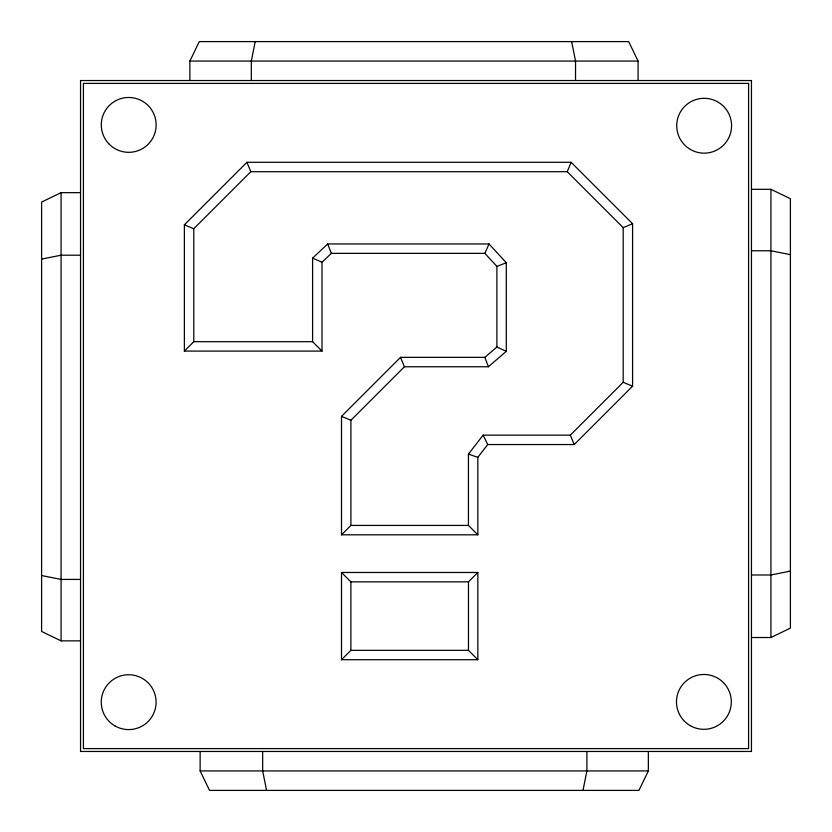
<?xml version="1.0" encoding="UTF-8"?>
<svg xmlns="http://www.w3.org/2000/svg" width="832" height="832" viewBox="0 0 832 832"><rect width="100%" height="100%" fill="white"/><g stroke="black" fill="none" stroke-linecap="round" stroke-linejoin="round"><path stroke-width="1.25" d="M255.216 41.6L251.316 61.069L251.316 80.538M583.003 790.4L586.893 770.931L586.893 751.462M184.382 351.094L193.783 341.692L193.783 228.727L250.817 171.694L567.247 171.694L571.137 162.292L632.59 223.735L632.59 386.183L574.226 444.548L487.729 444.548L477.838 457.319L477.838 534.82L341.505 534.82L341.505 416.354L400.514 357.354L484.879 357.354L496.891 347.038L496.891 266.406L484.879 253.365L331.386 253.365L322.005 262.194L322.005 351.094L184.382 351.094L184.382 224.838L246.917 162.292L571.137 162.292M484.879 253.365L489.008 243.963L506.293 262.735L506.293 351.354L488.363 366.756L404.404 366.756L350.906 420.254L350.906 525.418L341.505 534.82M189.873 80.538L189.873 61.069L199.274 41.6L628.68 41.6L638.082 61.069L638.082 80.538M648.346 751.462L648.346 770.931L638.945 790.4L209.539 790.4L200.138 770.931L200.138 751.462M477.838 534.82L468.437 525.418L468.437 454.106L483.122 435.146L570.326 435.146L623.189 382.294L623.189 227.635L567.247 171.694M341.505 659.703L350.875 650.333L468.468 650.333L477.838 659.703L477.838 572.478L341.505 572.478L341.505 659.703L477.838 659.703M341.505 572.478L350.875 581.849L468.468 581.849L477.838 572.478M322.005 351.094L312.603 341.692L312.603 258.128L327.662 243.963L489.008 243.963M80.538 192.66L61.069 192.66L41.6 202.062L41.6 631.467L61.069 640.869L80.538 640.869M751.462 637.52L770.931 637.52L790.4 628.118L790.4 198.723L770.931 189.311L751.462 189.311M623.189 227.635L632.59 223.735M496.891 266.406L506.293 262.735M41.6 259.095L61.069 255.206L80.538 255.206M790.4 571.085L770.931 574.985L751.462 574.985M189.873 61.069L638.082 61.069M751.462 250.765L770.931 250.765L790.4 254.654M193.783 341.692L312.603 341.692M350.906 525.418L468.437 525.418M80.538 579.426L61.069 579.426L41.6 575.526M200.138 770.931L648.346 770.931M468.437 454.106L477.838 457.319M623.189 382.294L632.59 386.183M184.382 224.838L193.783 228.727M341.505 416.354L350.906 420.254M312.603 258.128L322.005 262.194M496.891 347.038L506.293 351.354M483.122 435.146L487.729 444.548M570.326 435.146L574.226 444.548M400.514 357.354L404.404 366.756M246.917 162.292L250.817 171.694M327.662 243.963L331.386 253.365M484.879 357.354L488.363 366.756M571.646 41.6L575.536 61.069L575.536 80.538M266.573 790.4L262.673 770.931L262.673 751.462M770.931 189.311L770.931 637.52M468.468 581.849L468.468 650.333M350.875 581.849L350.875 650.333M61.069 192.66L61.069 640.869M751.462 80.538L80.538 80.538L80.538 751.462L751.462 751.462L751.462 80.538M748.592 83.408L83.408 83.408L83.408 748.592L748.592 748.592L748.592 83.408M690.196 725.639A27.414 27.414 0 0 0 731.318 701.886A27.414 27.414 0 0 0 690.196 678.142A27.414 27.414 0 0 0 690.196 725.639M114.972 725.92A27.414 27.414 0 0 0 156.094 702.166A27.414 27.414 0 0 0 114.972 678.423A27.414 27.414 0 0 0 114.972 725.92M109.325 144.29A27.414 27.414 0 0 0 155.199 131.997A27.414 27.414 0 0 0 121.618 98.415A27.414 27.414 0 0 0 109.325 144.29M690.435 149.469A27.414 27.414 0 0 0 731.567 125.726A27.414 27.414 0 0 0 690.435 101.982A27.414 27.414 0 0 0 690.435 149.469"/></g></svg>
